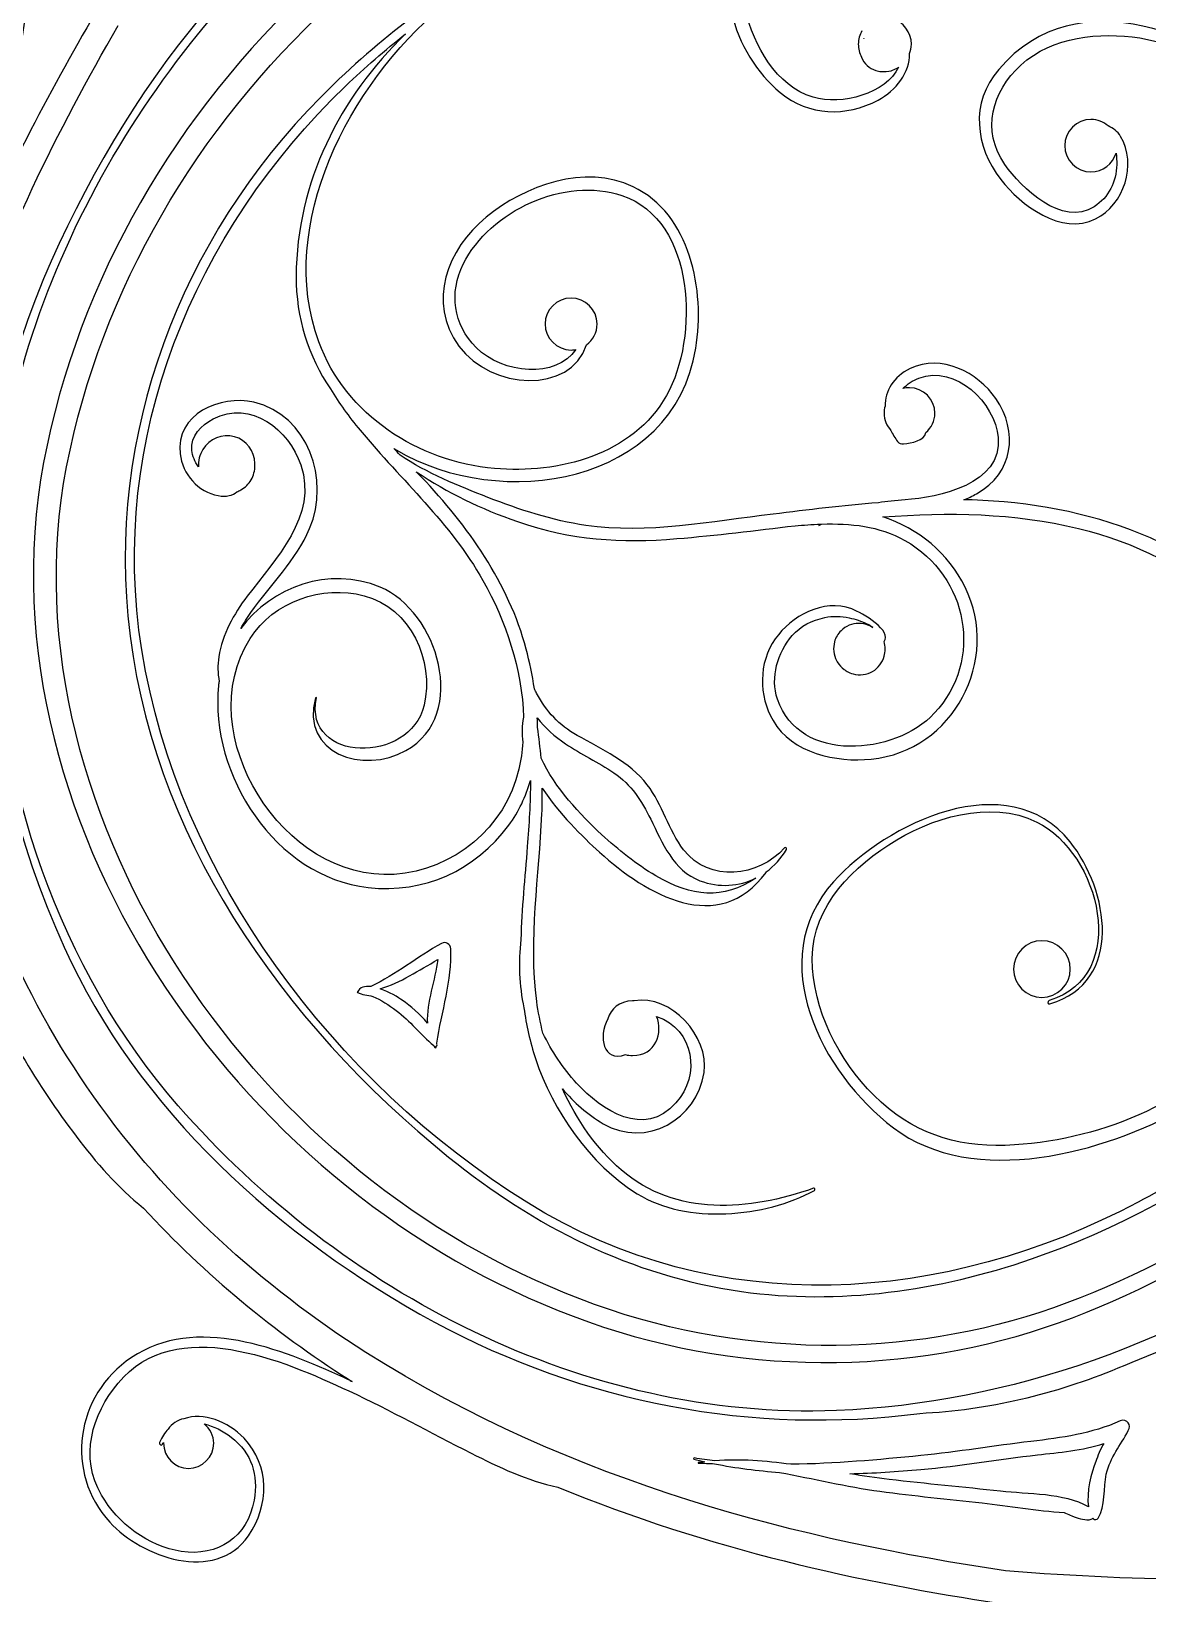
# Model space of a CAD drawing. Extents: x 0 to 115, y 0 to 123.
# Drawn here: x 26.81 to 42.34, y 69.19 to 90.92 of the extents above; entities that cross this region are included whole.
import ezdxf

# ---------------------------------------------------------------- set-up
doc = ezdxf.new("R2010")
doc.units = 0
doc.layers.add('ink_ext_XXXXXX', color=7, linetype='CONTINUOUS')

msp = doc.modelspace()

# ---------------------------------------------------------------- linework, layer by layer
at = {"layer": 'ink_ext_XXXXXX', "color": 7}
for points in [[(38.391039, 90.818383), (38.391039, 90.818383)], [(33.849025, 81.373464), (33.849025, 81.373464)], [(32.517641, 78.235152), (32.517641, 78.235152)], [(41.955152, 71.5927), (41.955152, 71.5927)]]:
    msp.add_lwpolyline(points, dxfattribs=at)
for points in [[(25.920344, 87.603166), (26.677405, 90.094483), (27.188227, 92.876489), (26.7783, 95.488455)], [(37.415255, 94.730689), (32.491183, 94.175064), (27.95305, 90.042625), (26.984322, 84.923466)], [(27.304644, 84.863141), (28.26173, 89.828136), (32.706025, 93.838514), (37.461469, 94.351452)], [(32.470369, 93.897427), (29.931427, 92.492666), (28.10298, 90.117061), (26.984675, 87.475814)], [(41.27923, 93.024655), (46.211064, 92.005833), (49.871133, 87.96935), (52.273197, 83.571975)], [(36.795072, 92.427755), (36.208755, 91.716908), (36.580936, 90.601425), (37.22793, 90.066966)], [(26.264655, 82.974722), (26.158822, 86.335636), (27.801708, 89.713836), (30.186133, 92.03335)], [(33.633477, 92.085561), (32.688739, 91.581794), (31.807852, 90.943619), (31.022569, 90.188322)], [(44.262672, 90.002408), (43.174705, 90.826497), (41.370952, 91.685864), (40.2657, 90.390464)], [(27.646133, 91.073441), (26.987144, 89.936439), (26.34403, 88.728527), (25.86778, 87.426072)], [(30.811608, 86.60163), (30.214355, 88.226172), (31.235647, 90.185147), (32.517641, 91.253711)], [(37.683366, 90.002408), (37.169722, 90.155514), (36.861041, 90.728777), (36.742861, 91.210319)], [(39.051086, 90.740419), (39.051086, 90.904461), (38.938197, 91.052627), (38.780152, 91.096372)], [(25.911525, 86.289775), (26.377897, 87.986283), (27.183289, 89.540975), (28.021136, 90.9983)], [(32.018108, 90.883294), (31.10265, 90.005936), (30.502927, 88.813194), (30.496225, 87.514266)], [(31.183083, 90.158336), (31.450489, 90.415158), (31.729536, 90.656811), (32.018108, 90.883294)], [(38.363169, 90.926686), (38.330361, 90.869183), (38.313075, 90.807447), (38.313075, 90.740419)], [(40.574027, 90.450436), (41.010061, 90.851544), (41.668697, 90.913986), (42.22785, 90.826497)], [(38.313075, 90.740419), (38.313075, 90.682916), (38.328597, 90.615889), (38.358583, 90.559444)], [(38.391039, 90.818383), (38.38998, 90.816972), (38.389275, 90.815914), (38.388569, 90.81415)], [(38.388569, 90.81415), (38.388569, 90.814855), (38.389275, 90.814855), (38.389275, 90.815914)], [(38.389275, 90.815914), (38.389627, 90.816266), (38.38998, 90.817677), (38.391039, 90.818383)], [(39.024627, 90.608833), (39.041208, 90.649402), (39.051086, 90.6935), (39.051086, 90.740419)], [(42.22785, 90.826497), (42.784886, 90.739714), (43.290416, 90.448319), (43.750086, 90.13858)], [(38.87258, 90.419744), (38.70113, 90.054972), (38.082711, 89.884227), (37.683366, 90.002408)], [(38.358583, 90.559444), (38.391039, 90.468075), (38.464769, 90.403164), (38.55755, 90.373883)], [(38.588594, 89.963602), (38.834833, 90.093425), (39.035211, 90.355186), (39.024627, 90.608833)], [(38.769216, 90.370355), (38.796733, 90.381644), (38.82425, 90.393286), (38.851414, 90.404927)], [(38.851414, 90.404927), (38.858822, 90.409866), (38.865877, 90.414452), (38.87258, 90.419744)], [(40.351072, 89.068605), (40.021577, 89.54168), (40.169391, 90.078608), (40.574027, 90.450436)], [(31.022569, 90.188322), (29.020202, 88.263566), (27.896252, 85.575047), (28.157661, 82.789866)], [(38.55755, 90.373883), (38.583302, 90.365064), (38.607644, 90.362241), (38.631986, 90.361536)], [(38.631986, 90.361536), (38.6782, 90.355186), (38.723708, 90.358361), (38.769216, 90.370355)], [(40.2657, 90.390464), (39.864944, 89.919505), (39.937264, 89.321194), (40.293922, 88.857997)], [(28.350277, 82.316439), (27.879672, 85.258605), (29.069239, 88.126336), (31.183083, 90.158336)], [(37.22793, 90.066966), (37.631155, 89.735355), (38.139861, 89.7283), (38.588594, 89.963602)], [(41.547341, 89.693727), (41.348375, 89.693727), (41.182569, 89.528627), (41.182569, 89.329308)], [(41.786525, 89.603769), (41.721261, 89.660214), (41.638358, 89.693727), (41.547341, 89.693727)], [(41.959386, 89.457014), (41.917405, 89.527922), (41.854611, 89.5759), (41.786525, 89.603769)], [(41.182569, 89.329308), (41.182569, 89.130341), (41.348375, 88.964536), (41.547341, 88.964536)], [(41.6119, 88.30978), (42.008069, 88.510158), (42.190808, 89.064725), (41.959386, 89.457014)], [(41.547341, 88.964536), (41.711383, 88.964536), (41.852141, 89.076366), (41.89765, 89.227002)], [(41.89765, 89.227002), (41.905764, 89.173027), (41.905764, 89.117641), (41.905764, 89.066136)], [(32.820325, 87.681836), (33.188977, 88.425844), (34.2332, 88.905622), (35.026597, 88.6361)], [(35.180761, 88.758161), (34.504839, 89.077072), (33.679339, 88.777211), (33.137825, 88.334122)], [(41.591439, 88.479466), (41.14835, 88.194069), (40.58073, 88.738758), (40.351072, 89.068605)], [(41.905764, 89.066136), (41.903647, 88.827658), (41.791111, 88.607877), (41.591439, 88.479466)], [(36.053886, 86.513436), (36.185119, 87.310008), (35.977686, 88.381041), (35.180761, 88.758161)], [(40.293922, 88.857997), (40.565208, 88.504514), (41.140941, 88.071302), (41.6119, 88.30978)], [(35.026597, 88.6361), (36.058119, 88.286144), (36.095161, 86.653136), (35.64678, 85.856564)], [(33.137825, 88.334122), (32.595252, 87.889975), (32.311619, 87.151964), (32.76, 86.541658)], [(32.999536, 86.521197), (32.678861, 86.841872), (32.622416, 87.282491), (32.820325, 87.681836)], [(26.984675, 87.475814), (25.714675, 84.476497), (25.945744, 81.118052), (27.270777, 78.182589)], [(30.496225, 87.514266), (30.49305, 86.936769), (30.665558, 86.397725), (30.974239, 85.945464)], [(34.319277, 87.209819), (34.12278, 87.209819), (33.95768, 87.04613), (33.95768, 86.848927)], [(34.681227, 86.848927), (34.681227, 87.04613), (34.51648, 87.209819), (34.319277, 87.209819)], [(33.95768, 86.848927), (33.95768, 86.651725), (34.12278, 86.486977), (34.319277, 86.486977)], [(34.534119, 86.55965), (34.623019, 86.626325), (34.681227, 86.731805), (34.681227, 86.848927)], [(33.254594, 84.839152), (32.190616, 84.933344), (31.186964, 85.580691), (30.811608, 86.60163)], [(31.886169, 85.09668), (33.335733, 84.239783), (35.739561, 84.602086), (36.053886, 86.513436)], [(32.76, 86.541658), (33.209439, 85.931), (34.309752, 85.868558), (34.534119, 86.55965)], [(34.386305, 86.493327), (34.11008, 86.08975), (33.372775, 86.147252), (32.999536, 86.521197)], [(34.319277, 86.486977), (34.342561, 86.486977), (34.365139, 86.489094), (34.386305, 86.493327)], [(40.225836, 85.812114), (39.976422, 86.177239), (39.465952, 86.437941), (39.034505, 86.22945)], [(39.155155, 86.095747), (39.6688, 86.287305), (40.21243, 85.752847), (40.257939, 85.269541)], [(39.034505, 86.22945), (38.794264, 86.114091), (38.686314, 85.917241), (38.68455, 85.704516)], [(38.932552, 85.949697), (38.992525, 86.014961), (39.071547, 86.065408), (39.155155, 86.095747)], [(29.909202, 85.760255), (29.446711, 85.87138), (28.811711, 85.591627), (28.881914, 85.042352)], [(30.974239, 85.945464), (31.090302, 85.750025), (31.229297, 85.559877), (31.385577, 85.371847)], [(35.64678, 85.856564), (35.17935, 85.026477), (34.143241, 84.759777), (33.254594, 84.839152)], [(39.024275, 85.962044), (38.992877, 85.962044), (38.962186, 85.958164), (38.932552, 85.949697)], [(39.378464, 85.608561), (39.378464, 85.801177), (39.217244, 85.962044), (39.024275, 85.962044)], [(29.34123, 85.529539), (29.867575, 85.805058), (30.39533, 85.374316), (30.56043, 84.8896)], [(30.683902, 84.005891), (30.971416, 84.68393), (30.663794, 85.579633), (29.909202, 85.760255)], [(38.68455, 85.704516), (38.675025, 85.673825), (38.670086, 85.641722), (38.670086, 85.608561)], [(39.957019, 84.488491), (40.471722, 84.778827), (40.541572, 85.347505), (40.225836, 85.812114)], [(29.046661, 85.088566), (29.024789, 85.292119), (29.176483, 85.443461), (29.34123, 85.529539)], [(38.670086, 85.608561), (38.670086, 85.516839), (38.706422, 85.432172), (38.765689, 85.369025)], [(39.252169, 85.339039), (39.328722, 85.404655), (39.378464, 85.501316), (39.378464, 85.608561)], [(29.636858, 85.281536), (29.467525, 85.328102), (29.289372, 85.251902), (29.199414, 85.103383)], [(29.921902, 84.907944), (29.920844, 85.0801), (29.803722, 85.235675), (29.636858, 85.281536)], [(31.385577, 85.371847), (31.969072, 84.66735), (32.637586, 84.087736), (33.093727, 83.280933)], [(38.765689, 85.369025), (38.791089, 85.316461), (38.822133, 85.26425), (38.859527, 85.215214)], [(38.859527, 85.215214), (38.8814, 85.185933), (38.906094, 85.176408), (38.94243, 85.181347)], [(38.94243, 85.181347), (39.053908, 85.197927), (39.229239, 85.222269), (39.252169, 85.339039)], [(40.257939, 85.269541), (40.320027, 84.618666), (39.425383, 84.436633), (38.962186, 84.403472)], [(28.881914, 85.042352), (28.916839, 84.762952), (29.133444, 84.511069), (29.411433, 84.462033)], [(29.136619, 84.862083), (29.087936, 84.934755), (29.053716, 85.01413), (29.046661, 85.088566)], [(29.149319, 84.985908), (29.13803, 84.944986), (29.134855, 84.903005), (29.136619, 84.862083)], [(29.199414, 85.103383), (29.177541, 85.067047), (29.160255, 85.02683), (29.149319, 84.985908)], [(31.942614, 85.026477), (31.913686, 85.055758), (31.885111, 85.085744), (31.856183, 85.11573)], [(31.856183, 85.11573), (31.866414, 85.109733), (31.875939, 85.10303), (31.886169, 85.09668)], [(33.162519, 84.436633), (32.759647, 84.594325), (32.308444, 84.774241), (31.942614, 85.026477)], [(26.984322, 84.923466), (26.500311, 82.348189), (27.290533, 79.696005), (28.685416, 77.613205)], [(28.929891, 77.77513), (27.576989, 79.814539), (26.8291, 82.394402), (27.304644, 84.863141)], [(30.56043, 84.8896), (30.804552, 84.173461), (30.205183, 83.582558), (29.817127, 83.06468)], [(29.870044, 84.681814), (29.905322, 84.743902), (29.922961, 84.810225), (29.923314, 84.881133)], [(29.923314, 84.881133), (29.922608, 84.889952), (29.921902, 84.899125), (29.921902, 84.907944)], [(32.237889, 84.720266), (32.2139, 84.745314), (32.189558, 84.769302), (32.165922, 84.795055)], [(32.165922, 84.795055), (32.599839, 84.500486), (33.065858, 84.278236), (33.574211, 84.101141)], [(29.672841, 84.514597), (29.691186, 84.522005), (29.710589, 84.530472), (29.72858, 84.540702)], [(29.72858, 84.540702), (29.787847, 84.576333), (29.834766, 84.622547), (29.870044, 84.681814)], [(33.695214, 82.327022), (33.451797, 83.241775), (32.883472, 84.044344), (32.237889, 84.720266)], [(29.411433, 84.462033), (29.526086, 84.441572), (29.612869, 84.46415), (29.672841, 84.514597)], [(34.523889, 84.048225), (34.056811, 84.116311), (33.600669, 84.265889), (33.162519, 84.436633)], [(38.591416, 84.363608), (38.101408, 84.324097), (37.612105, 84.263419), (37.127036, 84.204505)], [(38.962186, 84.403472), (38.8306, 84.3943), (38.708186, 84.382305), (38.591416, 84.363608)], [(39.78063, 84.404883), (39.840602, 84.428166), (39.899164, 84.454977), (39.957019, 84.488491)], [(39.895636, 84.402766), (39.857889, 84.404883), (39.819436, 84.404177), (39.78063, 84.404883)], [(44.146961, 82.530222), (43.143308, 83.824564), (41.477844, 84.34985), (39.895636, 84.402766)], [(33.574211, 84.101141), (34.320336, 83.841144), (35.010016, 83.799164), (35.790714, 83.863722)], [(37.127036, 84.204505), (36.280369, 84.103258), (35.374436, 83.923694), (34.523889, 84.048225)], [(38.653505, 84.164994), (39.565083, 84.232375), (40.475602, 84.224614), (41.376597, 84.005186)], [(39.798975, 83.188152), (39.5672, 83.660875), (39.145983, 84.009419), (38.653505, 84.164994)], [(29.866869, 82.835022), (30.142741, 83.227311), (30.493402, 83.557511), (30.683902, 84.005891)], [(35.790714, 83.863722), (36.335755, 83.908877), (36.883266, 83.978375), (37.432541, 84.04258)], [(37.432541, 84.04258), (37.551075, 84.052105), (37.669608, 84.060925), (37.788141, 84.065158)], [(37.762389, 84.049283), (37.759919, 84.047519), (37.762036, 84.043286), (37.765211, 84.04505)], [(37.788141, 84.065158), (37.779322, 84.059514), (37.771561, 84.054575), (37.762389, 84.049283)], [(37.765211, 84.04505), (37.777911, 84.052105), (37.790258, 84.059161), (37.802605, 84.065864)], [(37.802605, 84.065864), (38.206183, 84.078916), (38.598825, 84.041875), (38.960069, 83.837969)], [(41.376597, 84.005186), (42.948927, 83.622775), (44.250325, 82.550683), (44.654608, 80.961419)], [(38.960069, 83.837969), (39.843072, 83.339847), (40.058972, 82.173916), (39.369644, 81.434494)], [(31.663214, 83.189564), (30.949544, 83.487308), (30.155794, 83.195914), (29.726464, 82.614889)], [(33.093727, 83.280933), (33.409464, 82.72178), (33.638064, 82.044447), (33.658877, 81.378755)], [(29.817127, 83.06468), (29.627333, 82.812091), (29.470347, 82.534808), (29.420605, 82.22013)], [(29.85558, 82.472719), (30.185427, 82.992361), (30.856411, 83.224136), (31.441316, 83.070325)], [(31.441316, 83.070325), (32.089722, 82.900286), (32.418511, 82.170389), (32.27493, 81.546325)], [(32.021636, 80.915205), (32.908519, 81.414386), (32.464372, 82.856189), (31.663214, 83.189564)], [(38.220647, 82.886175), (37.819539, 83.031166), (37.381389, 82.789161), (37.156316, 82.468133)], [(38.492286, 80.797377), (39.640577, 80.913089), (40.293922, 82.178855), (39.798975, 83.188152)], [(28.855808, 75.976316), (27.190697, 77.879905), (26.344736, 80.468941), (26.264655, 82.974722)], [(29.726464, 82.614889), (29.76915, 82.69003), (29.816422, 82.763761), (29.866869, 82.835022)], [(38.670439, 82.43215), (38.794969, 82.577494), (38.373047, 82.830436), (38.220647, 82.886175)], [(28.157661, 82.789866), (28.442352, 79.756683), (30.30255, 77.134486), (32.616419, 75.263)], [(37.394089, 82.515052), (37.510858, 82.651577), (37.673841, 82.727072), (37.845644, 82.766583)], [(37.845644, 82.766583), (37.956064, 82.792689), (38.076008, 82.782458), (38.18678, 82.76235)], [(38.072127, 82.582786), (38.028383, 82.539747), (37.998397, 82.488241), (37.981816, 82.428975)], [(38.318719, 82.685091), (38.226997, 82.685091), (38.137391, 82.64805), (38.072127, 82.582786)], [(38.18678, 82.76235), (38.272152, 82.745064), (38.35435, 82.717547), (38.433019, 82.678389)], [(38.457008, 82.656164), (38.412911, 82.675214), (38.367755, 82.685091), (38.318719, 82.685091)], [(38.433019, 82.678389), (38.466533, 82.666394), (38.493344, 82.649461), (38.5131, 82.627941)], [(38.5131, 82.627941), (38.495108, 82.638877), (38.476764, 82.649461), (38.457008, 82.656164)], [(31.859005, 79.195061), (30.323364, 79.090991), (29.017027, 81.150155), (29.85558, 82.472719)], [(37.156316, 82.468133), (36.922072, 82.134758), (36.928422, 81.678264), (37.127036, 81.333247)], [(37.189477, 81.630286), (37.087525, 81.934733), (37.189477, 82.279397), (37.394089, 82.515052)], [(37.981816, 82.428975), (37.960297, 82.3496), (37.964883, 82.240591), (38.011802, 82.168977)], [(38.673261, 82.227539), (38.690547, 82.288216), (38.691252, 82.36618), (38.670439, 82.43215)], [(33.70368, 74.633997), (31.028566, 76.308633), (28.85475, 79.167897), (28.350277, 82.316439)], [(29.420605, 82.22013), (29.401202, 82.103008), (29.407552, 81.990119), (29.424839, 81.878994)], [(33.809161, 81.775983), (33.781291, 81.964366), (33.742486, 82.149222), (33.695214, 82.327022)], [(38.011802, 82.168977), (38.014977, 82.162275), (38.017447, 82.155572), (38.020975, 82.149575)], [(38.020975, 82.149575), (38.046375, 82.107241), (38.078125, 82.072316), (38.116577, 82.044447)], [(38.511689, 82.017283), (38.590358, 82.063144), (38.649272, 82.139344), (38.673261, 82.227539)], [(38.116577, 82.044447), (38.128572, 82.034569), (38.141272, 82.025044), (38.156089, 82.017283)], [(38.156089, 82.017283), (38.181489, 82.002114), (38.209711, 81.990119), (38.239697, 81.981652)], [(38.239697, 81.981652), (38.330714, 81.956605), (38.430197, 81.969305), (38.511689, 82.017283)], [(29.417077, 81.82255), (29.290077, 80.583594), (30.20483, 79.158019), (31.496702, 79.011969)], [(29.424839, 81.878994), (29.422369, 81.859591), (29.419194, 81.8416), (29.417077, 81.82255)], [(33.839852, 81.713541), (33.828916, 81.734355), (33.819391, 81.755169), (33.809161, 81.775983)], [(34.404297, 81.12793), (34.152061, 81.270452), (33.974966, 81.458836), (33.839852, 81.713541)], [(30.767511, 81.651805), (30.54773, 80.875694), (31.43038, 80.582183), (32.021636, 80.915205)], [(32.27493, 81.546325), (32.085489, 80.72153), (30.591475, 80.741991), (30.778447, 81.648983)], [(30.778447, 81.648983), (30.779858, 81.656039), (30.769627, 81.659214), (30.767511, 81.651805)], [(39.369644, 81.434494), (38.824955, 80.850294), (37.493572, 80.728939), (37.189477, 81.630286)], [(33.658877, 81.378755), (33.632772, 81.265161), (33.631714, 81.148744), (33.650058, 81.031622)], [(33.849025, 81.373464), (33.954858, 81.229177), (34.095616, 81.111702), (34.241666, 81.011514)], [(33.8522, 81.237291), (33.8522, 81.2828), (33.850789, 81.327955), (33.849025, 81.373464)], [(37.127036, 81.333247), (37.388091, 80.879222), (38.01145, 80.748341), (38.492286, 80.797377)], [(33.901236, 80.812547), (33.889594, 80.955069), (33.873719, 81.09618), (33.8522, 81.237291)], [(35.379022, 80.439661), (35.127844, 80.7621), (34.75143, 80.930727), (34.404297, 81.12793)], [(27.681764, 76.102964), (26.661177, 77.547941), (25.949272, 79.242686), (25.665639, 81.005869)], [(33.650058, 81.031622), (33.639475, 80.906033), (33.621483, 80.781502), (33.593261, 80.658736)], [(34.241666, 81.011514), (34.456861, 80.863347), (34.697102, 80.754339), (34.913355, 80.60723)], [(33.593261, 80.658736), (33.404172, 79.843466), (32.684505, 79.251505), (31.859005, 79.195061)], [(34.743669, 79.749627), (34.450158, 80.01915), (34.093852, 80.396269), (33.901236, 80.812547)], [(41.257358, 79.647322), (40.394111, 80.725764), (38.698661, 79.906261), (37.967352, 79.089933)], [(33.451797, 79.877333), (33.593261, 80.068891), (33.690275, 80.279147), (33.754127, 80.498222)], [(33.754127, 80.498222), (33.751658, 80.194833), (33.736136, 79.888622), (33.710383, 79.581)], [(34.913355, 80.60723), (35.156772, 80.442836), (35.299294, 80.21988), (35.426294, 79.961647)], [(35.8842, 79.536197), (35.673239, 79.810658), (35.5921, 80.164847), (35.379022, 80.439661)], [(33.91323, 80.037141), (33.918169, 80.157791), (33.920286, 80.276677), (33.918875, 80.394152)], [(33.918875, 80.394152), (34.149591, 80.039964), (34.475911, 79.720347), (34.715447, 79.501977)], [(38.736055, 79.606752), (39.307202, 79.97858), (40.143639, 80.242458), (40.794866, 79.922841)], [(33.841264, 77.427291), (33.726964, 78.28948), (33.875483, 79.174247), (33.91323, 80.037141)], [(31.496702, 79.011969), (32.275989, 78.923775), (32.987541, 79.249741), (33.451797, 79.877333)], [(35.426294, 79.961647), (35.585044, 79.637091), (35.742383, 79.244802), (36.11033, 79.106514)], [(40.794866, 79.922841), (41.666227, 79.494922), (42.110022, 77.791711), (40.964905, 77.438227)], [(33.710383, 79.581), (33.675811, 79.149905), (33.632772, 78.718105), (33.620777, 78.287716)], [(35.497908, 79.1746), (35.222036, 79.335819), (34.977914, 79.534433), (34.743669, 79.749627)], [(37.288608, 79.563008), (36.920661, 79.160136), (36.241916, 79.073), (35.8842, 79.536197)], [(37.031433, 79.228222), (37.143264, 79.309714), (37.24063, 79.4159), (37.314714, 79.542547)], [(37.314714, 79.542547), (37.323533, 79.558775), (37.301308, 79.577119), (37.288608, 79.563008)], [(37.675605, 77.88555), (37.617044, 78.649666), (38.138802, 79.216227), (38.736055, 79.606752)], [(40.977605, 77.393777), (42.013008, 77.704222), (41.793227, 78.977397), (41.257358, 79.647322)], [(34.715447, 79.501977), (35.364558, 78.912133), (36.372797, 78.324405), (37.030022, 79.222225)], [(36.888558, 79.141439), (36.427477, 78.839461), (35.999558, 78.881089), (35.497908, 79.1746)], [(36.11033, 79.106514), (36.378089, 79.005266), (36.655019, 79.026433), (36.888558, 79.141439)], [(37.030022, 79.222225), (37.031433, 79.224341), (37.032139, 79.226458), (37.031433, 79.228222)], [(37.967352, 79.089933), (36.99298, 78.001261), (37.797666, 76.434575), (38.799908, 75.671516)], [(32.517641, 78.235152), (32.184619, 78.044652), (31.879466, 77.803352), (31.536214, 77.634725)], [(32.646758, 78.161069), (32.644289, 78.225275), (32.575497, 78.267961), (32.517641, 78.235152)], [(33.620777, 78.287716), (33.58303, 77.973744), (33.597494, 77.649894), (33.663464, 77.33698)], [(40.864716, 78.271841), (40.649875, 78.271841), (40.469958, 78.09263), (40.469958, 77.877083)], [(40.721136, 73.846597), (43.060758, 74.647755), (45.294194, 76.304752), (46.594533, 78.427064)], [(41.26018, 77.877083), (41.26018, 78.09263), (41.079911, 78.271841), (40.864716, 78.271841)], [(27.270777, 78.182589), (28.291716, 75.920225), (30.26445, 74.135169), (32.419569, 72.967827)], [(32.452025, 76.846972), (32.519052, 77.279477), (32.663691, 77.725036), (32.646758, 78.161069)], [(26.051225, 77.872144), (26.437869, 77.056522), (26.889072, 76.27265), (27.43623, 75.553689)], [(31.662861, 77.60368), (31.950727, 77.691169), (32.2012, 77.856269), (32.46543, 78.009375)], [(32.46543, 78.009375), (32.430152, 77.726447), (32.308444, 77.412122), (32.320439, 77.12743)], [(38.630575, 76.026411), (38.111991, 76.495605), (37.729933, 77.182816), (37.675605, 77.88555)], [(40.469958, 77.877083), (40.469958, 77.661536), (40.649875, 77.481619), (40.864716, 77.481619)], [(40.864716, 77.481619), (41.079911, 77.481619), (41.26018, 77.661536), (41.26018, 77.877083)], [(28.685416, 77.613205), (30.082769, 75.513119), (32.103833, 73.888577), (34.348558, 73.050377)], [(34.439927, 73.291677), (32.253764, 74.120705), (30.284205, 75.719141), (28.929891, 77.77513)], [(31.536214, 77.634725), (31.451547, 77.64425), (31.37958, 77.626964), (31.347125, 77.556761)], [(31.972247, 77.445283), (31.920389, 77.48303), (31.791272, 77.559936), (31.662861, 77.60368)], [(31.347125, 77.556761), (31.345714, 77.554644), (31.346419, 77.553233), (31.348536, 77.552527)], [(31.348536, 77.552527), (31.410625, 77.516191), (31.492116, 77.519014), (31.560555, 77.495377)], [(31.560555, 77.495377), (31.6805, 77.45375), (31.785275, 77.372611), (31.887227, 77.299233)], [(32.320439, 77.12743), (32.221661, 77.253725), (32.086547, 77.360616), (31.972247, 77.445283)], [(33.926989, 76.984908), (33.889947, 77.13378), (33.861372, 77.281947), (33.841264, 77.427291)], [(35.175116, 77.433994), (34.987086, 77.433994), (34.871375, 77.322516), (34.827983, 77.184227)], [(35.195225, 77.433641), (35.188169, 77.433641), (35.181466, 77.433994), (35.175116, 77.433994)], [(36.168539, 76.437044), (36.241916, 76.947866), (35.707105, 77.526069), (35.195225, 77.433641)], [(40.964905, 77.438227), (40.937036, 77.429408), (40.948677, 77.385311), (40.977605, 77.393777)], [(31.887227, 77.299233), (32.08055, 77.15918), (32.225541, 76.965505), (32.408633, 76.814164)], [(33.663464, 77.33698), (33.695919, 77.100619), (33.747072, 76.864964), (33.82433, 76.631777)], [(34.827983, 77.184227), (34.694986, 76.936577), (34.763425, 76.578508), (35.073869, 76.687516)], [(35.175116, 76.674464), (35.492969, 76.674464), (35.604094, 76.994433), (35.508491, 77.219505)], [(35.508491, 77.219505), (36.0366, 77.037825), (36.121972, 76.401766), (35.777661, 76.015122)], [(34.395477, 76.290289), (34.203214, 76.500191), (34.051519, 76.734436), (33.926989, 76.984908)], [(43.798769, 77.062166), (43.009958, 76.04793), (41.747719, 75.518058), (40.486186, 75.431275)], [(32.408633, 76.814164), (32.413925, 76.804286), (32.418511, 76.794761), (32.425214, 76.784883)], [(32.425214, 76.784883), (32.429094, 76.778886), (32.441089, 76.77818), (32.442852, 76.787352)], [(32.442852, 76.787352), (32.443911, 76.792644), (32.444616, 76.798289), (32.445322, 76.80358)], [(32.445322, 76.80358), (32.452025, 76.807108), (32.456611, 76.813105), (32.455552, 76.822277)], [(32.455552, 76.822277), (32.4552, 76.830391), (32.453436, 76.838858), (32.452025, 76.846972)], [(33.82433, 76.631777), (34.06563, 75.905761), (34.584919, 75.158225), (35.240027, 74.751825)], [(35.073869, 76.687516), (35.104208, 76.679755), (35.138075, 76.674464), (35.175116, 76.674464)], [(35.777661, 76.015122), (35.335983, 75.520175), (34.744022, 75.909994), (34.395477, 76.290289)], [(34.7666, 75.727255), (35.356797, 75.378711), (36.074347, 75.785464), (36.168539, 76.437044)], [(45.982816, 76.487491), (44.738922, 75.1106), (43.041708, 73.87623), (41.02523, 73.166089)], [(41.096844, 72.95795), (43.155302, 73.698783), (44.859572, 74.956789), (46.118283, 76.369311)], [(31.4646, 72.546258), (30.028441, 73.462775), (28.701997, 74.6534), (27.681764, 76.102964)], [(35.015308, 75.0852), (34.671702, 75.380122), (34.397947, 75.779114), (34.198275, 76.211266)], [(34.198275, 76.211266), (34.356672, 76.02253), (34.545761, 75.85743), (34.7666, 75.727255)], [(44.4313, 76.147766), (43.748322, 75.563566), (42.995847, 75.057683), (42.204214, 74.636819)], [(38.010391, 71.738044), (34.509072, 71.601519), (31.12805, 73.377402), (28.855808, 75.976316)], [(40.486186, 75.431275), (39.781336, 75.382239), (39.15833, 75.54875), (38.630575, 76.026411)], [(38.799908, 75.671516), (39.917861, 74.821322), (41.74525, 75.322972), (42.846622, 75.949505)], [(27.43623, 75.553689), (27.713161, 75.189269), (28.013727, 74.836139), (28.373914, 74.553916)], [(32.616419, 75.263), (33.81163, 74.296389), (35.154302, 73.611294), (36.686769, 73.39363)], [(37.689716, 74.829083), (36.795072, 74.514758), (35.781541, 74.427269), (35.015308, 75.0852)], [(35.240027, 74.751825), (35.927239, 74.324964), (37.01838, 74.421625), (37.701711, 74.79945)], [(37.701711, 74.79945), (37.717939, 74.807916), (37.707002, 74.83508), (37.689716, 74.829083)], [(28.373914, 74.553916), (29.225519, 73.6247), (30.199186, 72.828127), (31.224358, 72.171961)], [(42.204214, 74.636819), (39.52663, 73.212655), (36.336108, 72.985114), (33.70368, 74.633997)], [(44.796072, 74.137286), (42.870964, 72.70395), (40.408575, 71.83153), (38.010391, 71.738044)], [(36.686769, 73.39363), (38.044258, 73.201366), (39.430322, 73.404214), (40.721136, 73.846597)], [(41.02523, 73.166089), (39.009811, 72.457711), (36.622916, 72.44113), (34.439927, 73.291677)], [(41.924108, 72.330005), (42.95563, 72.763216), (44.301477, 73.336833), (45.199297, 72.327889)], [(28.021136, 72.119044), (28.825116, 73.083186), (30.319836, 72.43478), (31.230002, 72.009683)], [(31.159447, 72.195597), (30.290202, 72.595647), (29.09605, 73.073661), (28.205991, 72.474997)], [(34.348558, 73.050377), (36.590461, 72.189952), (39.042266, 72.221702), (41.096844, 72.95795)], [(32.419569, 72.967827), (34.487552, 71.848111), (36.863158, 71.39338), (39.169266, 71.698886)], [(28.205991, 72.474997), (27.41965, 71.946536), (27.275716, 70.876561), (27.905072, 70.184764)], [(40.358833, 69.5099), (37.578591, 69.918416), (34.3602, 70.710755), (31.4646, 72.546258)], [(31.2741, 72.140564), (31.235647, 72.158908), (31.198252, 72.177958), (31.159447, 72.195597)], [(31.224358, 72.171961), (31.240939, 72.161377), (31.257519, 72.151147), (31.2741, 72.140564)], [(39.169266, 71.698886), (40.114005, 71.746158), (41.054511, 71.96488), (41.924108, 72.330005)], [(27.789008, 70.562589), (27.482797, 71.083641), (27.655305, 71.680189), (28.021136, 72.119044)], [(31.230002, 72.009683), (31.805736, 71.740866), (32.360655, 71.431833), (32.927569, 71.145377)], [(29.771266, 71.3514), (29.545136, 71.591289), (29.205764, 71.715466), (28.935536, 71.623744)], [(28.935536, 71.623744), (28.845577, 71.606458), (28.767614, 71.552836), (28.715755, 71.479811)], [(29.35005, 71.281902), (29.35005, 71.3895), (29.297839, 71.486161), (29.218816, 71.550719)], [(29.218816, 71.550719), (29.348286, 71.521791), (29.477755, 71.455469), (29.592408, 71.366922)], [(41.955152, 71.5927), (41.55228, 71.416311), (41.146233, 71.35775), (40.711964, 71.308008)], [(42.065572, 71.459702), (42.123075, 71.528847), (42.048991, 71.633975), (41.955152, 71.5927)], [(28.597927, 71.293897), (28.586991, 71.26638), (28.625444, 71.242039), (28.639202, 71.270261)], [(28.715755, 71.479811), (28.670247, 71.429364), (28.630383, 71.368686), (28.597927, 71.293897)], [(28.639202, 71.270261), (28.644141, 71.27908), (28.648727, 71.286841), (28.653666, 71.294955)], [(28.653666, 71.294955), (28.653666, 71.290722), (28.652608, 71.286841), (28.652608, 71.281902)], [(28.652608, 71.281902), (28.652608, 71.091755), (28.811005, 70.933358), (29.001152, 70.933358)], [(29.001152, 70.933358), (29.1913, 70.933358), (29.35005, 71.091755), (29.35005, 71.281902)], [(29.592408, 71.366922), (29.883802, 71.141497), (29.971644, 70.843752), (29.910966, 70.492386)], [(29.83265, 69.99638), (30.127572, 70.421477), (30.130041, 70.971105), (29.771266, 71.3514)], [(40.711964, 71.308008), (40.200789, 71.249094), (39.694552, 71.162311), (39.181966, 71.111511)], [(40.804744, 71.121389), (41.101077, 71.155255), (41.432689, 71.178891), (41.726552, 71.281197)], [(41.726552, 71.281197), (41.678222, 71.197941), (41.642944, 71.106572), (41.614369, 71.029314)], [(41.760419, 70.852572), (41.816864, 71.096341), (41.960091, 71.248036), (42.065572, 71.459702)], [(32.927569, 71.145377), (33.308569, 70.953114), (33.711794, 70.760497), (34.133364, 70.671597)], [(36.030955, 71.077997), (36.019314, 71.079761), (36.014022, 71.062827), (36.026016, 71.0593)], [(36.026016, 71.0593), (36.077522, 71.046952), (36.129027, 71.035664), (36.179827, 71.024727)], [(36.318822, 71.038839), (36.221808, 71.049775), (36.125852, 71.062122), (36.030955, 71.077997)], [(37.375744, 70.989802), (37.021908, 71.038133), (36.668072, 71.06565), (36.318822, 71.038839)], [(39.181966, 71.111511), (38.596355, 71.053302), (37.983933, 70.997211), (37.375744, 70.989802)], [(39.181966, 70.917483), (39.725597, 70.964402), (40.262877, 71.060005), (40.804744, 71.121389)], [(36.087047, 71.013086), (36.082108, 71.01238), (36.083872, 71.004619), (36.087752, 71.004619)], [(36.179827, 71.024727), (36.148783, 71.020847), (36.117739, 71.018025), (36.087047, 71.013086)], [(36.087752, 71.004619), (36.162541, 71.004619), (36.236977, 71.00215), (36.312119, 70.997916)], [(36.312119, 70.997916), (36.613391, 70.937944), (36.916075, 70.899491), (37.219111, 70.877972)], [(37.219111, 70.877972), (37.685483, 70.79013), (38.149739, 70.6783), (38.613641, 70.615505)], [(38.193836, 70.858922), (38.522272, 70.866683), (38.851414, 70.888555), (39.181966, 70.917483)], [(38.742758, 70.778489), (38.561077, 70.799655), (38.377986, 70.82823), (38.193836, 70.858922)], [(41.614369, 71.029314), (41.556514, 70.876561), (41.479608, 70.603864), (41.512769, 70.399958)], [(41.647883, 70.240855), (41.751247, 70.399958), (41.718791, 70.670891), (41.760419, 70.852572)], [(34.133364, 70.671597), (36.2398, 69.80588), (38.372341, 69.340919), (40.292158, 69.056227)], [(40.290394, 70.6148), (39.775339, 70.671597), (39.258519, 70.718869), (38.742758, 70.778489)], [(28.8992, 69.777658), (28.438119, 69.847508), (28.021136, 70.165714), (27.789008, 70.562589)], [(29.910966, 70.492386), (29.821714, 69.976625), (29.406141, 69.700752), (28.8992, 69.777658)], [(38.613641, 70.615505), (39.085305, 70.553064), (39.558733, 70.502616), (40.032866, 70.45358)], [(40.032866, 70.45358), (40.407869, 70.414422), (40.793808, 70.342808), (41.175161, 70.319525)], [(41.512769, 70.399958), (41.170575, 70.5894), (40.668572, 70.574583), (40.290394, 70.6148)], [(41.175161, 70.319525), (41.180805, 70.31635), (41.18645, 70.312469), (41.192447, 70.309647)], [(41.192447, 70.309647), (41.222786, 70.296594), (41.253125, 70.283541), (41.283464, 70.271547)], [(41.283464, 70.271547), (41.360016, 70.240855), (41.439039, 70.21863), (41.521941, 70.21863)], [(41.521941, 70.21863), (41.545225, 70.21863), (41.563216, 70.22745), (41.575564, 70.240855)], [(41.575564, 70.240855), (41.57768, 70.238033), (41.579444, 70.234858), (41.580855, 70.232389)], [(41.580855, 70.232389), (41.599905, 70.210516), (41.634125, 70.219336), (41.647883, 70.240855)], [(27.905072, 70.184764), (28.349925, 69.696872), (29.368747, 69.328219), (29.83265, 69.99638)], [(45.566186, 69.420294), (44.065822, 69.367025), (42.290997, 69.347269), (40.358833, 69.5099)]]:
    msp.add_open_spline(points, degree=3, dxfattribs=at)

doc.saveas('drawing.dxf')
